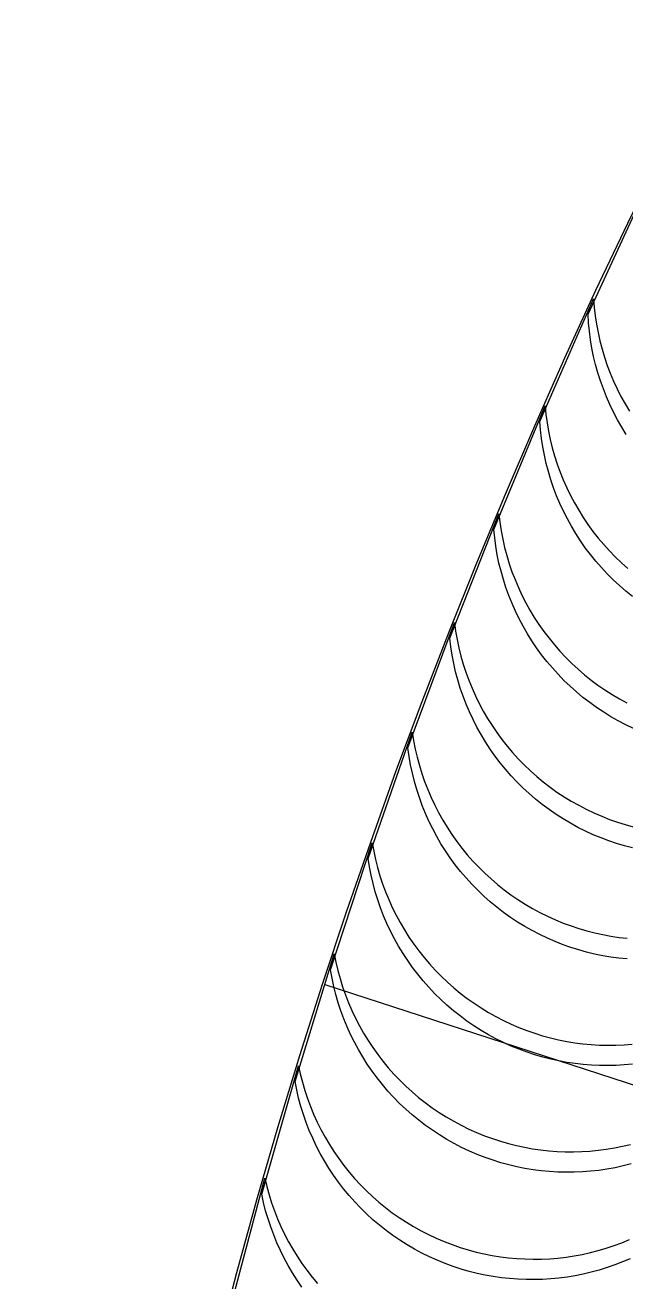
# Model space of a CAD drawing. Header units: metres. Extents: x -22.9 to 22.9, y -22.9 to 22.9.
# Drawn here: x -22.86 to -20.613, y 5.952 to 10.652 of the extents above; entities that cross this region are included whole.
import ezdxf

# ---------------------------------------------------------------- set-up
doc = ezdxf.new("R2010")
doc.units = ezdxf.units.M
for name, color, linetype in [('OBSERVED_CIRCULAR_SCAN', 3, 'Continuous'), ('SCAN_FOOTPRINTS', 5, 'Continuous'), ('TANK_BOUNDARY', 7, 'Continuous')]:
    doc.layers.add(name, color=color, linetype=linetype)

msp = doc.modelspace()

# ---------------------------------------------------------------- linework, layer by layer
at = {"layer": 'OBSERVED_CIRCULAR_SCAN'}
msp.add_line((-21.739, 7.0634), (-20.3545, 6.6136), dxfattribs=at)
at = {"layer": 'SCAN_FOOTPRINTS'}
for points in [[(-20.6114, 9.1212), (-20.6281, 9.1482), (-20.6439, 9.1758), (-20.6588, 9.2039), (-20.6726, 9.2325), (-20.6854, 9.2616), (-20.6971, 9.2911), (-20.7079, 9.3211), (-20.7175, 9.3514), (-20.7261, 9.382), (-20.7336, 9.4129), (-20.74, 9.444), (-20.7453, 9.4753), (-20.7494, 9.5069), (-20.7525, 9.5385), (-20.7544, 9.5702), (-20.5449, 10.0242)], [(-20.5883, 8.5153), (-20.6131, 8.5353), (-20.6371, 8.5561), (-20.6604, 8.5777), (-20.6829, 8.6002), (-20.7046, 8.6234), (-20.7255, 8.6474), (-20.7455, 8.6721), (-20.7646, 8.6974), (-20.7828, 8.7235), (-20.8001, 8.7502), (-20.8164, 8.7774), (-20.8318, 8.8053), (-20.8462, 8.8336), (-20.8595, 8.8625), (-20.8718, 8.8918), (-20.8831, 8.9215), (-20.8934, 8.9516), (-20.9025, 8.982), (-20.9106, 9.0128), (-20.9176, 9.0438), (-20.9235, 9.075), (-20.9283, 9.1064), (-20.9319, 9.138), (-20.9345, 9.1697), (-20.7338, 9.6276), (-20.7338, 9.6276), (-20.7312, 9.5959), (-20.7275, 9.5644), (-20.7227, 9.5329), (-20.7169, 9.5017), (-20.7099, 9.4707), (-20.7018, 9.44), (-20.6926, 9.4095), (-20.6824, 9.3794), (-20.6711, 9.3497), (-20.6588, 9.3204), (-20.6454, 9.2916), (-20.6311, 9.2632), (-20.6157, 9.2354), (-20.5994, 9.2081)], [(-20.5844, 8.0211), (-20.613, 8.0348), (-20.6412, 8.0496), (-20.6688, 8.0653), (-20.6959, 8.082), (-20.7223, 8.0996), (-20.7481, 8.1182), (-20.7733, 8.1377), (-20.7977, 8.158), (-20.8214, 8.1792), (-20.8443, 8.2012), (-20.8665, 8.224), (-20.8878, 8.2476), (-20.9083, 8.2719), (-20.9279, 8.2969), (-20.9466, 8.3226), (-20.9644, 8.3489), (-20.9812, 8.3759), (-20.9971, 8.4034), (-21.012, 8.4315), (-21.0259, 8.4601), (-21.0388, 8.4891), (-21.0507, 8.5186), (-21.0615, 8.5485), (-21.0712, 8.5788), (-21.0799, 8.6093), (-21.0875, 8.6402), (-21.094, 8.6713), (-21.0994, 8.7026), (-21.1036, 8.7341), (-21.1068, 8.7658), (-20.9149, 9.2275), (-20.9149, 9.2275), (-20.9117, 9.1958), (-20.9075, 9.1644), (-20.9021, 9.133), (-20.8956, 9.1019), (-20.888, 9.071), (-20.8793, 9.0405), (-20.8696, 9.0102), (-20.8588, 8.9803), (-20.8469, 8.9508), (-20.834, 8.9218), (-20.8201, 8.8932), (-20.8052, 8.8651), (-20.7893, 8.8376), (-20.7725, 8.8106), (-20.7547, 8.7843), (-20.736, 8.7586), (-20.7164, 8.7336), (-20.6959, 8.7093), (-20.6746, 8.6857), (-20.6524, 8.6629), (-20.6295, 8.6409), (-20.6058, 8.6197)], [(-20.588, 7.5749), (-20.6178, 7.5826), (-20.6473, 7.5914), (-20.6765, 7.6012), (-20.7053, 7.612), (-20.7347, 7.6241), (-20.7636, 7.6373), (-20.792, 7.6515), (-20.82, 7.6667), (-20.8473, 7.6829), (-20.8741, 7.7), (-20.9003, 7.7181), (-20.9258, 7.737), (-20.9506, 7.7569), (-20.9747, 7.7776), (-20.998, 7.7992), (-21.0206, 7.8215), (-21.0424, 7.8447), (-21.0633, 7.8686), (-21.0834, 7.8933), (-21.1026, 7.9186), (-21.1209, 7.9446), (-21.1383, 7.9712), (-21.1547, 7.9984), (-21.1702, 8.0262), (-21.1846, 8.0545), (-21.198, 8.0833), (-21.2105, 8.1126), (-21.2218, 8.1423), (-21.2322, 8.1723), (-21.2414, 8.2027), (-21.2496, 8.2334), (-21.2567, 8.2644), (-21.2627, 8.2956), (-21.2676, 8.3271), (-21.2713, 8.3586), (-21.0883, 8.8239), (-21.0883, 8.8239), (-21.0846, 8.7924), (-21.0797, 8.761), (-21.0737, 8.7297), (-21.0666, 8.6988), (-21.0584, 8.668), (-21.0492, 8.6376), (-21.0389, 8.6076), (-21.0275, 8.5779), (-21.0151, 8.5486), (-21.0016, 8.5198), (-20.9872, 8.4915), (-20.9717, 8.4637), (-20.9553, 8.4365), (-20.9379, 8.4099), (-20.9196, 8.3839), (-20.9004, 8.3586), (-20.8804, 8.3339), (-20.8594, 8.31), (-20.8376, 8.2869), (-20.8151, 8.2645), (-20.7917, 8.2429), (-20.7676, 8.2222), (-20.7428, 8.2023), (-20.7173, 8.1834), (-20.6911, 8.1653), (-20.6643, 8.1482), (-20.637, 8.132), (-20.6091, 8.1168)], [(-20.608, 7.1595), (-20.6386, 7.1625), (-20.6692, 7.1666), (-20.6995, 7.1717), (-20.7297, 7.1779), (-20.7596, 7.1851), (-20.7893, 7.1933), (-20.8187, 7.2025), (-20.8477, 7.2128), (-20.8773, 7.2243), (-20.9065, 7.237), (-20.9352, 7.2506), (-20.9634, 7.2653), (-20.9911, 7.2809), (-21.0182, 7.2975), (-21.0447, 7.3151), (-21.0706, 7.3335), (-21.0958, 7.3529), (-21.1203, 7.3732), (-21.144, 7.3943), (-21.167, 7.4162), (-21.1892, 7.439), (-21.2106, 7.4625), (-21.2312, 7.4867), (-21.2509, 7.5117), (-21.2697, 7.5373), (-21.2875, 7.5636), (-21.3045, 7.5905), (-21.3205, 7.618), (-21.3354, 7.646), (-21.3494, 7.6745), (-21.3624, 7.7035), (-21.3744, 7.733), (-21.3853, 7.7629), (-21.3951, 7.7931), (-21.4039, 7.8236), (-21.4116, 7.8545), (-21.4181, 7.8856), (-21.4236, 7.9169), (-21.428, 7.9484), (-21.254, 8.4171), (-21.254, 8.4171), (-21.2496, 8.3856), (-21.2441, 8.3543), (-21.2375, 8.3232), (-21.2299, 8.2924), (-21.2211, 8.2618), (-21.2113, 8.2316), (-21.2004, 8.2017), (-21.1884, 8.1723), (-21.1754, 8.1433), (-21.1614, 8.1147), (-21.1464, 8.0867), (-21.1305, 8.0592), (-21.1135, 8.0323), (-21.0957, 8.006), (-21.0769, 7.9804), (-21.0572, 7.9555), (-21.0366, 7.9312), (-21.0152, 7.9077), (-20.993, 7.885), (-20.97, 7.863), (-20.9462, 7.8419), (-20.9217, 7.8217), (-20.8965, 7.8023), (-20.8707, 7.7838), (-20.8442, 7.7663), (-20.8171, 7.7496), (-20.7894, 7.734), (-20.7612, 7.7194), (-20.7325, 7.7057), (-20.7033, 7.6931), (-20.6737, 7.6815), (-20.6447, 7.6713), (-20.6153, 7.662), (-20.5856, 7.6538)], [(-20.588, 6.7658), (-20.6187, 6.7629), (-20.6494, 6.7612), (-20.6802, 6.7605), (-20.711, 6.7608), (-20.7418, 6.7622), (-20.7724, 6.7647), (-20.803, 6.7682), (-20.8335, 6.7727), (-20.8638, 6.7783), (-20.8939, 6.7849), (-20.9237, 6.7925), (-20.9532, 6.8012), (-20.9825, 6.8109), (-21.0123, 6.8219), (-21.0417, 6.8339), (-21.0707, 6.847), (-21.0991, 6.8611), (-21.1271, 6.8762), (-21.1545, 6.8923), (-21.1814, 6.9094), (-21.2076, 6.9274), (-21.2331, 6.9462), (-21.258, 6.966), (-21.2822, 6.9867), (-21.3056, 7.0082), (-21.3283, 7.0305), (-21.3501, 7.0536), (-21.3711, 7.0774), (-21.3913, 7.102), (-21.4106, 7.1273), (-21.4289, 7.1532), (-21.4464, 7.1798), (-21.4629, 7.2069), (-21.4784, 7.2347), (-21.493, 7.2629), (-21.5065, 7.2917), (-21.519, 7.3209), (-21.5305, 7.3505), (-21.5409, 7.3806), (-21.5502, 7.411), (-21.5585, 7.4416), (-21.5657, 7.4726), (-21.5718, 7.5038), (-21.5768, 7.5352), (-21.4118, 8.0072), (-21.4118, 8.0072), (-21.4068, 7.9758), (-21.4007, 7.9446), (-21.3935, 7.9136), (-21.3853, 7.883), (-21.3759, 7.8526), (-21.3655, 7.8225), (-21.354, 7.7929), (-21.3415, 7.7637), (-21.328, 7.7349), (-21.3134, 7.7067), (-21.2979, 7.6789), (-21.2814, 7.6518), (-21.264, 7.6252), (-21.2456, 7.5992), (-21.2263, 7.574), (-21.2061, 7.5494), (-21.1851, 7.5256), (-21.1633, 7.5025), (-21.1406, 7.4802), (-21.1172, 7.4587), (-21.093, 7.438), (-21.0682, 7.4182), (-21.0426, 7.3993), (-21.0164, 7.3814), (-20.9896, 7.3643), (-20.9621, 7.3482), (-20.9342, 7.3331), (-20.9057, 7.319), (-20.8767, 7.3059), (-20.8473, 7.2939), (-20.8175, 7.2829), (-20.7883, 7.2732), (-20.7587, 7.2645), (-20.7289, 7.2569), (-20.6988, 7.2503), (-20.6685, 7.2447), (-20.6381, 7.2402), (-20.6075, 7.2367)], [(-20.5935, 6.3929), (-20.6233, 6.3854), (-20.6534, 6.3789), (-20.6837, 6.3734), (-20.7142, 6.3689), (-20.7448, 6.3655), (-20.7755, 6.3632), (-20.8063, 6.3619), (-20.8371, 6.3616), (-20.8679, 6.3625), (-20.8986, 6.3643), (-20.9292, 6.3672), (-20.9598, 6.3712), (-20.9902, 6.3762), (-21.0204, 6.3822), (-21.0503, 6.3893), (-21.08, 6.3974), (-21.1095, 6.4065), (-21.1395, 6.4169), (-21.1691, 6.4284), (-21.1983, 6.4409), (-21.2271, 6.4545), (-21.2553, 6.4691), (-21.2831, 6.4846), (-21.3102, 6.5011), (-21.3368, 6.5186), (-21.3627, 6.537), (-21.3879, 6.5563), (-21.4125, 6.5765), (-21.4363, 6.5975), (-21.4594, 6.6194), (-21.4817, 6.642), (-21.5032, 6.6655), (-21.5238, 6.6897), (-21.5435, 6.7146), (-21.5624, 6.7401), (-21.5804, 6.7664), (-21.5974, 6.7932), (-21.6135, 6.8206), (-21.6285, 6.8486), (-21.6426, 6.8771), (-21.6557, 6.9061), (-21.6677, 6.9355), (-21.6787, 6.9653), (-21.6887, 6.9955), (-21.6975, 7.0261), (-21.7053, 7.0569), (-21.712, 7.088), (-21.7176, 7.1192), (-21.5617, 7.5943), (-21.5617, 7.5943), (-21.5561, 7.563), (-21.5494, 7.532), (-21.5416, 7.5011), (-21.5328, 7.4706), (-21.5228, 7.4404), (-21.5118, 7.4106), (-21.4998, 7.3812), (-21.4867, 7.3522), (-21.4727, 7.3237), (-21.4576, 7.2957), (-21.4415, 7.2683), (-21.4245, 7.2415), (-21.4065, 7.2152), (-21.3877, 7.1896), (-21.3679, 7.1647), (-21.3473, 7.1406), (-21.3258, 7.1171), (-21.3035, 7.0945), (-21.2804, 7.0726), (-21.2566, 7.0516), (-21.2321, 7.0314), (-21.2068, 7.0121), (-21.1809, 6.9937), (-21.1543, 6.9762), (-21.1272, 6.9597), (-21.0995, 6.9441), (-21.0712, 6.9296), (-21.0425, 6.916), (-21.0132, 6.9035), (-20.9836, 6.892), (-20.9536, 6.8815), (-20.9242, 6.8724), (-20.8945, 6.8644), (-20.8645, 6.8573), (-20.8343, 6.8513), (-20.8039, 6.8463), (-20.7734, 6.8423), (-20.7427, 6.8394), (-20.712, 6.8375), (-20.6812, 6.8367), (-20.6504, 6.837), (-20.6196, 6.8383), (-20.5889, 6.8406)], [(-20.597, 6.0386), (-20.6253, 6.0265), (-20.654, 6.0153), (-20.6831, 6.0052), (-20.7125, 5.9961), (-20.7422, 5.988), (-20.7722, 5.9809), (-20.8024, 5.9748), (-20.8327, 5.9698), (-20.8633, 5.9658), (-20.8939, 5.9628), (-20.9247, 5.961), (-20.9555, 5.9601), (-20.9862, 5.9603), (-21.017, 5.9616), (-21.0477, 5.9639), (-21.0783, 5.9673), (-21.1088, 5.9717), (-21.1391, 5.9772), (-21.1692, 5.9836), (-21.1991, 5.9912), (-21.2287, 5.9997), (-21.2589, 6.0096), (-21.2887, 6.0205), (-21.3182, 6.0324), (-21.3472, 6.0455), (-21.3757, 6.0595), (-21.4037, 6.0745), (-21.4312, 6.0905), (-21.4581, 6.1074), (-21.4843, 6.1253), (-21.51, 6.1442), (-21.5349, 6.1639), (-21.5591, 6.1844), (-21.5826, 6.2059), (-21.6053, 6.2281), (-21.6273, 6.2511), (-21.6483, 6.2749), (-21.6686, 6.2994), (-21.6879, 6.3246), (-21.7064, 6.3505), (-21.7239, 6.377), (-21.7405, 6.4041), (-21.7561, 6.4318), (-21.7708, 6.46), (-21.7844, 6.4887), (-21.797, 6.5179), (-21.8085, 6.5475), (-21.8191, 6.5775), (-21.8285, 6.6079), (-21.8369, 6.6385), (-21.8441, 6.6695), (-21.8503, 6.7007), (-21.7036, 7.1787), (-21.7036, 7.1787), (-21.6974, 7.1475), (-21.6901, 7.1165), (-21.6818, 7.0859), (-21.6723, 7.0555), (-21.6618, 7.0255), (-21.6503, 6.9959), (-21.6377, 6.9667), (-21.624, 6.938), (-21.6094, 6.9098), (-21.5938, 6.8821), (-21.5772, 6.855), (-21.5597, 6.8285), (-21.5412, 6.8026), (-21.5219, 6.7774), (-21.5016, 6.7529), (-21.4805, 6.7291), (-21.4586, 6.7061), (-21.4359, 6.6838), (-21.4124, 6.6624), (-21.3882, 6.6418), (-21.3632, 6.6221), (-21.3376, 6.6033), (-21.3113, 6.5854), (-21.2845, 6.5685), (-21.257, 6.5525), (-21.229, 6.5375), (-21.2005, 6.5234), (-21.1714, 6.5104), (-21.142, 6.4985), (-21.1122, 6.4875), (-21.0819, 6.4777), (-21.0523, 6.4691), (-21.0225, 6.4616), (-20.9924, 6.4551), (-20.9621, 6.4497), (-20.9316, 6.4453), (-20.901, 6.4419), (-20.8703, 6.4396), (-20.8395, 6.4383), (-20.8087, 6.4381), (-20.7779, 6.4389), (-20.7472, 6.4408), (-20.7166, 6.4438), (-20.686, 6.4478), (-20.6556, 6.4528), (-20.6255, 6.4589), (-20.5955, 6.466)], [(-21.8244, 5.9323), (-21.8424, 5.9584), (-21.8595, 5.9852), (-21.8757, 6.0126), (-21.8909, 6.0405), (-21.905, 6.069), (-21.9182, 6.0979), (-21.9303, 6.1273), (-21.9414, 6.1571), (-21.9514, 6.1873), (-21.9604, 6.2178), (-21.9683, 6.2486), (-21.975, 6.2796), (-21.8375, 6.7603), (-21.8375, 6.7603), (-21.8307, 6.7293), (-21.8229, 6.6985), (-21.8139, 6.668), (-21.8039, 6.6378), (-21.7928, 6.608), (-21.7807, 6.5786), (-21.7675, 6.5497), (-21.7533, 6.5213), (-21.7382, 6.4933), (-21.722, 6.4659), (-21.7049, 6.4392), (-21.6869, 6.413), (-21.6679, 6.3875), (-21.6481, 6.3626), (-21.6274, 6.3385), (-21.6059, 6.3151), (-21.5835, 6.2925), (-21.5604, 6.2707), (-21.5365, 6.2498), (-21.5118, 6.2297), (-21.4865, 6.2105), (-21.4605, 6.1921), (-21.4339, 6.1748), (-21.4067, 6.1583), (-21.379, 6.1428), (-21.3507, 6.1284), (-21.3219, 6.1149), (-21.2926, 6.1025), (-21.263, 6.0911), (-21.2329, 6.0807), (-21.2025, 6.0714), (-21.1728, 6.0635), (-21.1428, 6.0565), (-21.1125, 6.0506), (-21.0821, 6.0457), (-21.0516, 6.0419), (-21.0209, 6.0391), (-20.9902, 6.0374), (-20.9594, 6.0367), (-20.9286, 6.0371), (-20.8978, 6.0385), (-20.8671, 6.041), (-20.8365, 6.0445), (-20.8061, 6.0491), (-20.7758, 6.0547), (-20.7457, 6.0614), (-20.7159, 6.0691), (-20.6864, 6.0777), (-20.6572, 6.0874), (-20.6283, 6.0981), (-20.5998, 6.1098)], [(-22.0916, 5.8562), (-21.9634, 6.3395), (-21.9634, 6.3395), (-21.956, 6.3086), (-21.9475, 6.2779), (-21.938, 6.2476), (-21.9274, 6.2177), (-21.9158, 6.1881), (-21.9031, 6.1589), (-21.8893, 6.1303), (-21.8746, 6.1021), (-21.8589, 6.0745), (-21.8423, 6.0474), (-21.8246, 6.0209), (-21.8061, 5.9951), (-21.7867, 5.97), (-21.7664, 5.9455)]]:
    msp.add_lwpolyline(points, dxfattribs=at)
at = {"layer": 'TANK_BOUNDARY'}
msp.add_circle((0, 0), 22.86, dxfattribs=at)

doc.saveas('drawing.dxf')
